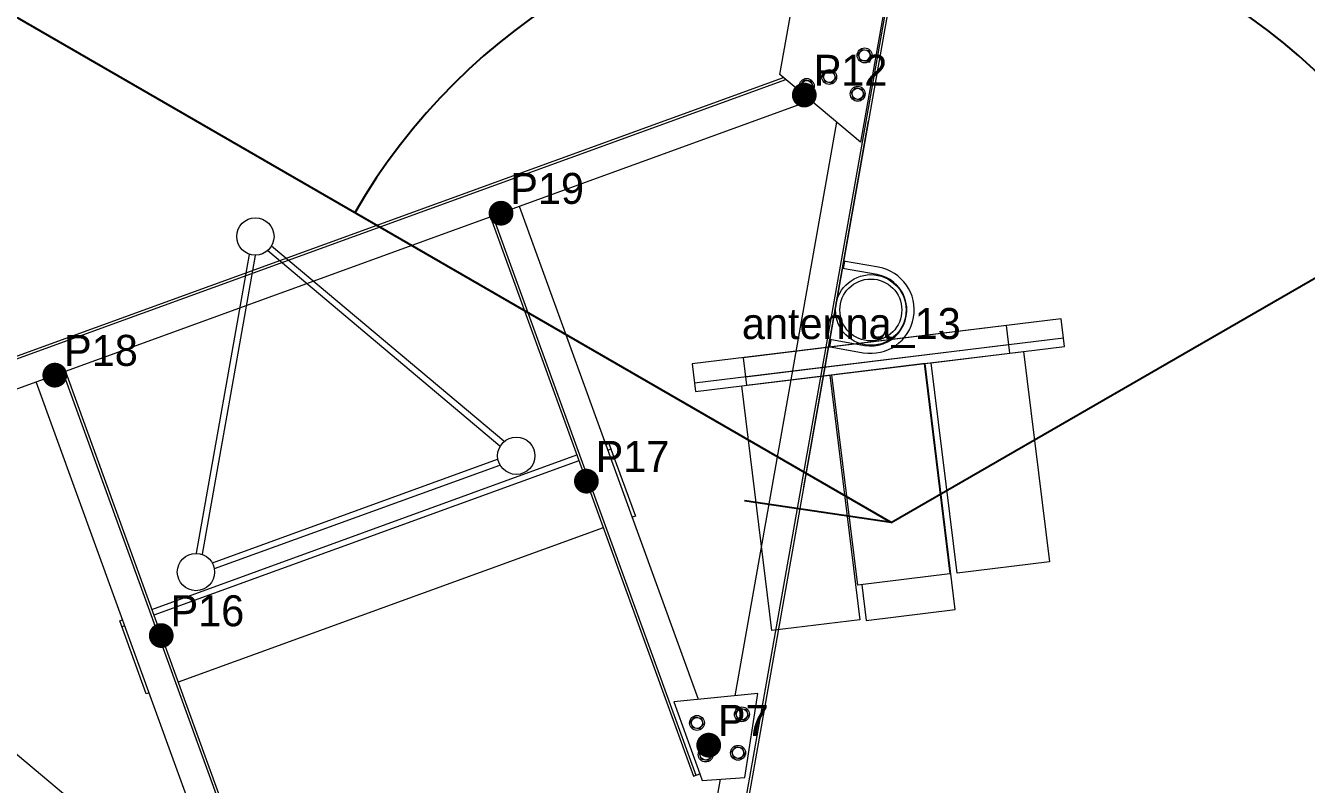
# Model space of a CAD drawing. Header units: millimetres. Extents: x 750177 to 754896, y 114758 to 119506.
# Drawn here: x 751767 to 753834, y 116313 to 117538 of the extents above; entities that cross this region are included whole.
import ezdxf

# ---------------------------------------------------------------- set-up
doc = ezdxf.new("R2010")
doc.units = ezdxf.units.MM
doc.header["$LTSCALE"] = 30
for name, color, linetype in [('ANTENNA_LABELS', 2, 'Continuous'), ('ANTENNA_RADIATION', 1, 'Continuous'), ('RADIATION_NORMAL', 1, 'Continuous'), ('VERTEX_LABELS', 7, 'Continuous')]:
    doc.layers.add(name, color=color, linetype=linetype)
for name, color, linetype, lineweight in [('ANTENNAS DISHES', 7, 'Continuous', 5), ('STEELWORK', 7, 'Continuous', 13), ('STEELWORK ANCILLARY', 7, 'Continuous', 5), ('TOWER MAST', 7, 'Continuous', 18)]:
    doc.layers.add(name, color=color, linetype=linetype, lineweight=lineweight)

msp = doc.modelspace()

# ---------------------------------------------------------------- linework, layer by layer
at = {"layer": 'ANTENNA_RADIATION'}
for q in [(751432.2, 117735.6), (754896.3, 117735.6)]:
    msp.add_line((753164.3, 116735.6), q, dxfattribs=at)
msp.add_arc((753164.3, 116735.6), 1000, 30, 150, dxfattribs=at)
at = {"layer": 'ANTENNAS DISHES', "color": 2}
for points in [[(753228.9, 116993.5), (753377.8, 117011.7), (753419.4, 116672.2), (753270.5, 116654), (753228.9, 116993.5)], [(753068.6, 116973.9), (753217.5, 116992.1), (753259, 116652.6), (753110.1, 116634.4), (753068.6, 116973.9)], [(753219.2, 116992.3), (753075.1, 116974.7), (753075.1, 116974.7)], [(753116.6, 116635.2), (753123.7, 116577.6), (753267.6, 116595.2), (753219, 116992.3)], [(753065.1, 116973.4), (753113.5, 116578.4), (752971.5, 116561), (752923.2, 116956.1), (753065.1, 116973.4)]]:
    msp.add_lwpolyline(points, dxfattribs=at)
at = {"layer": 'RADIATION_NORMAL'}
msp.add_line((753164.3, 116735.6), (752927.6, 116770.4), dxfattribs=at)
at = {"layer": 'STEELWORK'}
for p, q in [((753341.5, 118615.6), (752849.8, 115840.6)), ((751323.1, 116843.8), (752994.2, 117450.5)), ((752521.3, 117230.1), (752848.9, 116327.7)), ((753087.2, 117156.5), (753089.2, 117156.1)), ((753087.3, 117145.4), (753089.4, 117157.2)), ((753085.5, 117146.8), (753087.5, 117146.4)), ((753064.9, 117030.4), (753066.9, 117030.1)), ((753065, 117019.3), (753067.1, 117031.1)), ((753063.2, 117020.7), (753065.2, 117020.4)), ((751827.2, 116978.1), (752154.8, 116075.7))]:
    msp.add_line(p, q, dxfattribs=at)
for points in [[(753334.4, 118616.8), (753345.6, 118614.8), (752855.2, 115846.8)], [(751323.9, 116848.6), (752990.5, 117453.6)], [(753034.7, 117416.5), (751313.9, 116791.7)], [(752912.3, 116455.9), (753076.3, 117381.5)], [(752853.3, 116449.9), (752564.4, 117245.7)], [(752517.4, 117228.6), (752845, 116326.3), (752855.1, 116329.9)], [(752073.1, 116166.7), (751784.2, 116962.5)], [(751831.2, 116979.5), (752158.8, 116077.1), (752148.7, 116073.5)], [(752703.8, 116861.6), (752708.5, 116863.3), (752751.2, 116745.8), (752746.5, 116744.1)], [(751970.6, 116595.4), (752656.8, 116844.6)], [(752711.9, 116853.9), (752707.2, 116852.2)], [(752660.2, 116835.2), (751974, 116586)], [(751304.4, 116738.2), (752024, 116133.3)], [(752699.5, 116727.1), (752013.3, 116477.9)], [(751966.3, 116460.9), (751961.6, 116459.2), (751918.9, 116576.7), (751923.6, 116578.4)], [(751927, 116569), (751922.3, 116567.3)], [(752813.4, 116445.9), (752855.1, 116329.9), (752858.9, 116319), (752927.9, 116323.8), (752948.8, 116459.5), (752813.4, 116445.9)], [(752767.3, 115637.3), (752888.4, 116321.1)]]:
    msp.add_lwpolyline(points, dxfattribs=at)
for points in [[(753177.6, 117703.6), (753114.8, 117349.2), (752984.6, 117458.5), (753017.8, 117645.6)], [(753127.8, 117497.4), (753131.3, 117487.7), (753124.6, 117479.7), (753114.4, 117481.5), (753110.8, 117491.3), (753117.5, 117499.3)], [(753070.8, 117462.6), (753074.4, 117452.8), (753067.7, 117444.9), (753057.4, 117446.7), (753053.9, 117456.4), (753060.6, 117464.4)], [(753034.5, 117448.2), (753038, 117438.4), (753031.3, 117430.4), (753021.1, 117432.3), (753017.5, 117442), (753024.2, 117450)], [(753116.8, 117435.5), (753120.3, 117425.7), (753113.6, 117417.8), (753103.4, 117419.6), (753099.9, 117429.4), (753106.6, 117437.3)], [(752929.9, 116433.9), (752933.4, 116424.1), (752926.7, 116416.1), (752916.5, 116418), (752912.9, 116427.7), (752919.6, 116435.7)], [(752857.4, 116420), (752860.9, 116410.3), (752854.2, 116402.3), (752844, 116404.1), (752840.4, 116413.9), (752847.1, 116421.8)], [(752871.5, 116369), (752875, 116359.3), (752868.3, 116351.3), (752858.1, 116353.1), (752854.5, 116362.9), (752861.2, 116370.8)], [(752923.6, 116371.9), (752927.2, 116362.1), (752920.5, 116354.2), (752910.3, 116356), (752906.7, 116365.8), (752913.4, 116373.7)]]:
    msp.add_lwpolyline(points, close=True, dxfattribs=at)
for points in [[(753063, 117019.7), (753119.1, 117009.7, 1), (753143.5, 117147.6), (753087.4, 117157.5)], [(753065.1, 117031.5), (753121.2, 117021.5, 1), (753141.4, 117135.8), (753085.3, 117145.7)]]:
    msp.add_lwpolyline(points, format="xyb", dxfattribs=at)
for centre, radius in [((753121.1, 117489.5), 12), ((753121.1, 117489.5), 9), ((753064.1, 117454.6), 12), ((753064.1, 117454.6), 9), ((753027.8, 117440.2), 12), ((753027.8, 117440.2), 9), ((753110.1, 117427.5), 12), ((753110.1, 117427.5), 9), ((753131.3, 117078.6), 57), ((753131.3, 117078.6), 50), ((752923.2, 116425.9), 12), ((752923.2, 116425.9), 9), ((752850.7, 116412.1), 12), ((752850.7, 116412.1), 9), ((752864.8, 116361.1), 12), ((752864.8, 116361.1), 9), ((752917, 116363.9), 12), ((752917, 116363.9), 9)]:
    msp.add_circle(centre, radius, dxfattribs=at)
at = {"layer": 'STEELWORK ANCILLARY'}
for p, q in [((752846.6, 116960.8), (753442.2, 117033.7)), ((752928.9, 116970.9), (753353.7, 117022.9))]:
    msp.add_line(p, q, dxfattribs=at)
for points in [[(753038, 116878.8), (753127.5, 117384)], [(752975.8, 116962.5), (753443.9, 117019.8), (753438.4, 117064.5), (752842.9, 116991.6), (752848.3, 116946.9), (752975.8, 116962.5)], [(753058.1, 116972.6), (753355.5, 117009), (753350, 117053.6), (752925.2, 117001.6), (752930.6, 116957), (753058.1, 116972.6)], [(753022.9, 116793.2), (753038, 116878.8)]]:
    msp.add_lwpolyline(points, dxfattribs=at)
at = {"layer": 'TOWER MAST'}
for points in [[(752127.7, 117168.4), (752042.3, 116686.2)], [(752532.7, 116858.9), (752157.8, 117174)], [(752539.1, 116866.6), (752164.2, 117181.6)], [(752137.6, 117166.7), (752052.2, 116684.5)], [(752068.6, 116670.6), (752528.9, 116837.7)], [(752072, 116661.2), (752532.3, 116828.3)]]:
    msp.add_lwpolyline(points, dxfattribs=at)
for centre in [(752137.9, 117197.2), (752559, 116843.3), (752042, 116655.6)]:
    msp.add_circle(centre, 30.1, dxfattribs=at)
at = {"layer": 'VERTEX_LABELS', "true_color": 0xce19ff, "const_width": 20}
msp.add_lwpolyline([(753013.9, 117425.5, 1), (753033.9, 117425.5, 1)], format="xyb", close=True, dxfattribs=at)
at = {"layer": 'VERTEX_LABELS', "true_color": 0xffc519, "const_width": 20}
msp.add_lwpolyline([(752524.4, 117234.8, 1), (752544.4, 117234.8, 1)], format="xyb", close=True, dxfattribs=at)
at = {"layer": 'VERTEX_LABELS', "true_color": 0x19f5ff, "const_width": 20}
msp.add_lwpolyline([(751804.2, 116973.4, 1), (751824.2, 116973.4, 1)], format="xyb", close=True, dxfattribs=at)
at = {"layer": 'VERTEX_LABELS', "true_color": 0xff19b2, "const_width": 20}
msp.add_lwpolyline([(752662.2, 116802.3, 1), (752682.2, 116802.3, 1)], format="xyb", close=True, dxfattribs=at)
at = {"layer": 'VERTEX_LABELS', "true_color": 0x70ff19, "const_width": 20}
msp.add_lwpolyline([(751976, 116553.1, 1), (751996, 116553.1, 1)], format="xyb", close=True, dxfattribs=at)
at = {"layer": 'VERTEX_LABELS', "true_color": 0x5219ff, "const_width": 20}
msp.add_lwpolyline([(752859.6, 116376.2, 1), (752879.6, 116376.2, 1)], format="xyb", close=True, dxfattribs=at)

# ---------------------------------------------------------------- texts
at = {"layer": 'ANTENNA_LABELS', "color": 2}
msp.add_text('antenna_13', height=50, dxfattribs=at).set_placement((752923.2, 117031.7))
at = {"layer": 'VERTEX_LABELS', "true_color": 0xce19ff}
msp.add_text('P12', height=50, dxfattribs=at).set_placement((753038.9, 117440.5))
at = {"layer": 'VERTEX_LABELS', "true_color": 0xffc519}
msp.add_text('P19', height=50, dxfattribs=at).set_placement((752549.4, 117249.8))
at = {"layer": 'VERTEX_LABELS', "true_color": 0x19f5ff}
msp.add_text('P18', height=50, dxfattribs=at).set_placement((751829.2, 116988.4))
at = {"layer": 'VERTEX_LABELS', "true_color": 0xff19b2}
msp.add_text('P17', height=50, dxfattribs=at).set_placement((752687.2, 116817.3))
at = {"layer": 'VERTEX_LABELS', "true_color": 0x70ff19}
msp.add_text('P16', height=50, dxfattribs=at).set_placement((752001, 116568.1))
at = {"layer": 'VERTEX_LABELS', "true_color": 0x5219ff}
msp.add_text('P7', height=50, dxfattribs=at).set_placement((752884.6, 116391.2))

doc.saveas('drawing.dxf')
